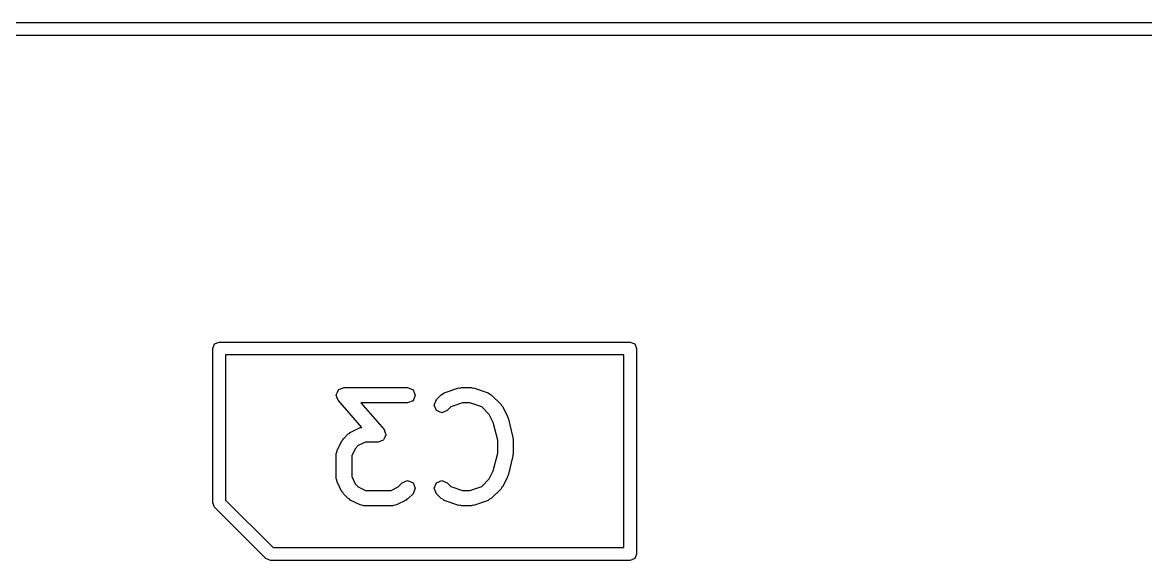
# Model space of a CAD drawing. Extents: x 0.04 to 2.99, y 0.2 to 2.17.
# Drawn here: x 1.1947 to 1.5389, y 1.452 to 1.6168 of the extents above; entities that cross this region are included whole.
import ezdxf

# ---------------------------------------------------------------- set-up
doc = ezdxf.new("R2010")
doc.units = 0
doc.header["$MEASUREMENT"] = 0
doc.layers.add('BLACK', color=7, linetype='CONTINUOUS')

msp = doc.modelspace()

# ---------------------------------------------------------------- linework, layer by layer
at = {"layer": 'BLACK', "linetype": 'CONTINUOUS'}
for p, q in [((0.733858, 1.61679), (2.46614, 1.61679)), ((2.46417, 1.61285), (0.735827, 1.61285)), ((1.25304, 1.51692), (1.25362, 1.51831)), ((1.25362, 1.51831), (1.25501, 1.51889)), ((1.25501, 1.51889), (1.38099, 1.51889)), ((1.38099, 1.51889), (1.38238, 1.51831)), ((1.38238, 1.51831), (1.38296, 1.51692)), ((1.25304, 1.46968), (1.25304, 1.51692)), ((1.25698, 1.51495), (1.25698, 1.47049)), ((1.37902, 1.51495), (1.25698, 1.51495)), ((1.37902, 1.4559), (1.37902, 1.51495)), ((1.38296, 1.51692), (1.38296, 1.45393)), ((1.29126, 1.5035), (1.29158, 1.50427)), ((1.29158, 1.50427), (1.29166, 1.5043)), ((1.29166, 1.5043), (1.2917, 1.50437)), ((1.2917, 1.50437), (1.29249, 1.50464)), ((1.29249, 1.50464), (1.29325, 1.50496)), ((1.29325, 1.50496), (1.31275, 1.50496)), ((1.31275, 1.50496), (1.31442, 1.50427)), ((1.31442, 1.50427), (1.31511, 1.5026)), ((1.324, 1.50334), (1.3285, 1.50484)), ((1.3285, 1.50484), (1.32889, 1.50481)), ((1.32889, 1.50481), (1.32925, 1.50496)), ((1.32925, 1.50496), (1.33225, 1.50496)), ((1.33225, 1.50496), (1.33261, 1.50481)), ((1.33261, 1.50481), (1.333, 1.50484)), ((1.333, 1.50484), (1.33749, 1.50334)), ((1.29089, 1.5026), (1.29092, 1.50267)), ((1.29121, 1.50183), (1.29089, 1.5026)), ((1.2909, 1.50275), (1.29126, 1.5035)), ((1.29092, 1.50267), (1.2909, 1.50275)), ((1.29148, 1.50104), (1.29121, 1.50183)), ((1.29873, 1.49275), (1.29148, 1.50104)), ((1.31442, 1.50093), (1.31275, 1.50023)), ((1.31511, 1.5026), (1.31442, 1.50093)), ((1.32089, 1.4996), (1.32158, 1.50127)), ((1.32158, 1.50127), (1.32308, 1.50277)), ((1.32308, 1.50277), (1.32359, 1.50298)), ((1.32359, 1.50298), (1.324, 1.50334)), ((1.33749, 1.50334), (1.33791, 1.50298)), ((1.33791, 1.50298), (1.33842, 1.50277)), ((1.33842, 1.50277), (1.34142, 1.49977)), ((1.31275, 1.50023), (1.29846, 1.50023)), ((1.29846, 1.50023), (1.30553, 1.49215)), ((1.32158, 1.49793), (1.32089, 1.4996)), ((1.32325, 1.49723), (1.32158, 1.49793)), ((1.32492, 1.49793), (1.32325, 1.49723)), ((1.32603, 1.49903), (1.32492, 1.49793)), ((1.32963, 1.50023), (1.32603, 1.49903)), ((1.33186, 1.50023), (1.32963, 1.50023)), ((1.33547, 1.49903), (1.33186, 1.50023)), ((1.33781, 1.4967), (1.33547, 1.49903)), ((1.34142, 1.49977), (1.34157, 1.49941)), ((1.34157, 1.49941), (1.34186, 1.49915)), ((1.34186, 1.49915), (1.34336, 1.49615)), ((1.33902, 1.49427), (1.33781, 1.4967)), ((1.34038, 1.48881), (1.33902, 1.49427)), ((1.34336, 1.49615), (1.34338, 1.49589)), ((1.34338, 1.49589), (1.34354, 1.49567)), ((1.34354, 1.49567), (1.34504, 1.48967)), ((1.29308, 1.48927), (1.29458, 1.49077)), ((1.29458, 1.49077), (1.29494, 1.49092)), ((1.29494, 1.49092), (1.2952, 1.49121)), ((1.2952, 1.49121), (1.2982, 1.49271)), ((1.2982, 1.49271), (1.29873, 1.49275)), ((1.30553, 1.49215), (1.3058, 1.49137)), ((1.3058, 1.49137), (1.30611, 1.4906)), ((1.30611, 1.4906), (1.30608, 1.49052)), ((1.30608, 1.49052), (1.30611, 1.49044)), ((1.29114, 1.48565), (1.29264, 1.48865)), ((1.29264, 1.48865), (1.29293, 1.48891)), ((1.29293, 1.48891), (1.29308, 1.48927)), ((1.29765, 1.48716), (1.29669, 1.4862)), ((1.29981, 1.48824), (1.29765, 1.48716)), ((1.30375, 1.48824), (1.29981, 1.48824)), ((1.30452, 1.48855), (1.30375, 1.48824)), ((1.30531, 1.48882), (1.30452, 1.48855)), ((1.30534, 1.4889), (1.30531, 1.48882)), ((1.30542, 1.48893), (1.30534, 1.4889)), ((1.30574, 1.4897), (1.30542, 1.48893)), ((1.30611, 1.49044), (1.30574, 1.4897)), ((1.34038, 1.48489), (1.34038, 1.48881)), ((1.34504, 1.48967), (1.34499, 1.48937)), ((1.34499, 1.48937), (1.34511, 1.4891)), ((1.34511, 1.4891), (1.34511, 1.4846)), ((1.29089, 1.4846), (1.2911, 1.48511)), ((1.29089, 1.4771), (1.29089, 1.4846)), ((1.2911, 1.48511), (1.29114, 1.48565)), ((1.29669, 1.4862), (1.29562, 1.48404)), ((1.29562, 1.48404), (1.29562, 1.47766)), ((1.33902, 1.47942), (1.34038, 1.48489)), ((1.34504, 1.48403), (1.34354, 1.47803)), ((1.34511, 1.4846), (1.34499, 1.48432)), ((1.34499, 1.48432), (1.34504, 1.48403)), ((1.2911, 1.47659), (1.29089, 1.4771)), ((1.29562, 1.47766), (1.29669, 1.4755)), ((1.33547, 1.47466), (1.33781, 1.477)), ((1.33781, 1.477), (1.33902, 1.47942)), ((1.34336, 1.47754), (1.34186, 1.47454)), ((1.34338, 1.47781), (1.34336, 1.47754)), ((1.34354, 1.47803), (1.34338, 1.47781)), ((1.29114, 1.47604), (1.2911, 1.47659)), ((1.29264, 1.47304), (1.29114, 1.47604)), ((1.29669, 1.4755), (1.29765, 1.47454)), ((1.29765, 1.47454), (1.29981, 1.47346)), ((1.29981, 1.47346), (1.30769, 1.47346)), ((1.30769, 1.47346), (1.30985, 1.47454)), ((1.30985, 1.47454), (1.31108, 1.47577)), ((1.31108, 1.47577), (1.31275, 1.47646)), ((1.31275, 1.47646), (1.31442, 1.47577)), ((1.31442, 1.47577), (1.31511, 1.4741)), ((1.31511, 1.4741), (1.31442, 1.47243)), ((1.32089, 1.4741), (1.32158, 1.47577)), ((1.32158, 1.47243), (1.32089, 1.4741)), ((1.32158, 1.47577), (1.32325, 1.47646)), ((1.32325, 1.47646), (1.32492, 1.47577)), ((1.32492, 1.47577), (1.32603, 1.47466)), ((1.32603, 1.47466), (1.32963, 1.47346)), ((1.32963, 1.47346), (1.33186, 1.47346)), ((1.33186, 1.47346), (1.33547, 1.47466)), ((1.34142, 1.47393), (1.33842, 1.47093)), ((1.34157, 1.47429), (1.34142, 1.47393)), ((1.34186, 1.47454), (1.34157, 1.47429)), ((1.25698, 1.47049), (1.27157, 1.4559)), ((1.29293, 1.47279), (1.29264, 1.47304)), ((1.29308, 1.47243), (1.29293, 1.47279)), ((1.29458, 1.47093), (1.29308, 1.47243)), ((1.29494, 1.47078), (1.29458, 1.47093)), ((1.2952, 1.47049), (1.29494, 1.47078)), ((1.2982, 1.46899), (1.2952, 1.47049)), ((1.31231, 1.47049), (1.30931, 1.46899)), ((1.31256, 1.47078), (1.31231, 1.47049)), ((1.31292, 1.47093), (1.31256, 1.47078)), ((1.31442, 1.47243), (1.31292, 1.47093)), ((1.32308, 1.47093), (1.32158, 1.47243)), ((1.32359, 1.47072), (1.32308, 1.47093)), ((1.324, 1.47036), (1.32359, 1.47072)), ((1.3285, 1.46886), (1.324, 1.47036)), ((1.33749, 1.47036), (1.333, 1.46886)), ((1.33791, 1.47072), (1.33749, 1.47036)), ((1.33842, 1.47093), (1.33791, 1.47072)), ((1.25362, 1.46829), (1.25304, 1.46968)), ((1.26936, 1.45254), (1.25362, 1.46829)), ((1.29874, 1.46895), (1.2982, 1.46899)), ((1.29925, 1.46874), (1.29874, 1.46895)), ((1.30825, 1.46874), (1.29925, 1.46874)), ((1.30876, 1.46895), (1.30825, 1.46874)), ((1.30931, 1.46899), (1.30876, 1.46895)), ((1.32889, 1.46889), (1.3285, 1.46886)), ((1.32925, 1.46874), (1.32889, 1.46889)), ((1.33225, 1.46874), (1.32925, 1.46874)), ((1.33261, 1.46889), (1.33225, 1.46874)), ((1.333, 1.46886), (1.33261, 1.46889)), ((1.27157, 1.4559), (1.37902, 1.4559)), ((1.38296, 1.45393), (1.38238, 1.45254)), ((1.26977, 1.45237), (1.26936, 1.45254)), ((1.27076, 1.45196), (1.26977, 1.45237)), ((1.38099, 1.45196), (1.27076, 1.45196)), ((1.38238, 1.45254), (1.38099, 1.45196))]:
    msp.add_line(p, q, dxfattribs=at)

doc.saveas('drawing.dxf')
